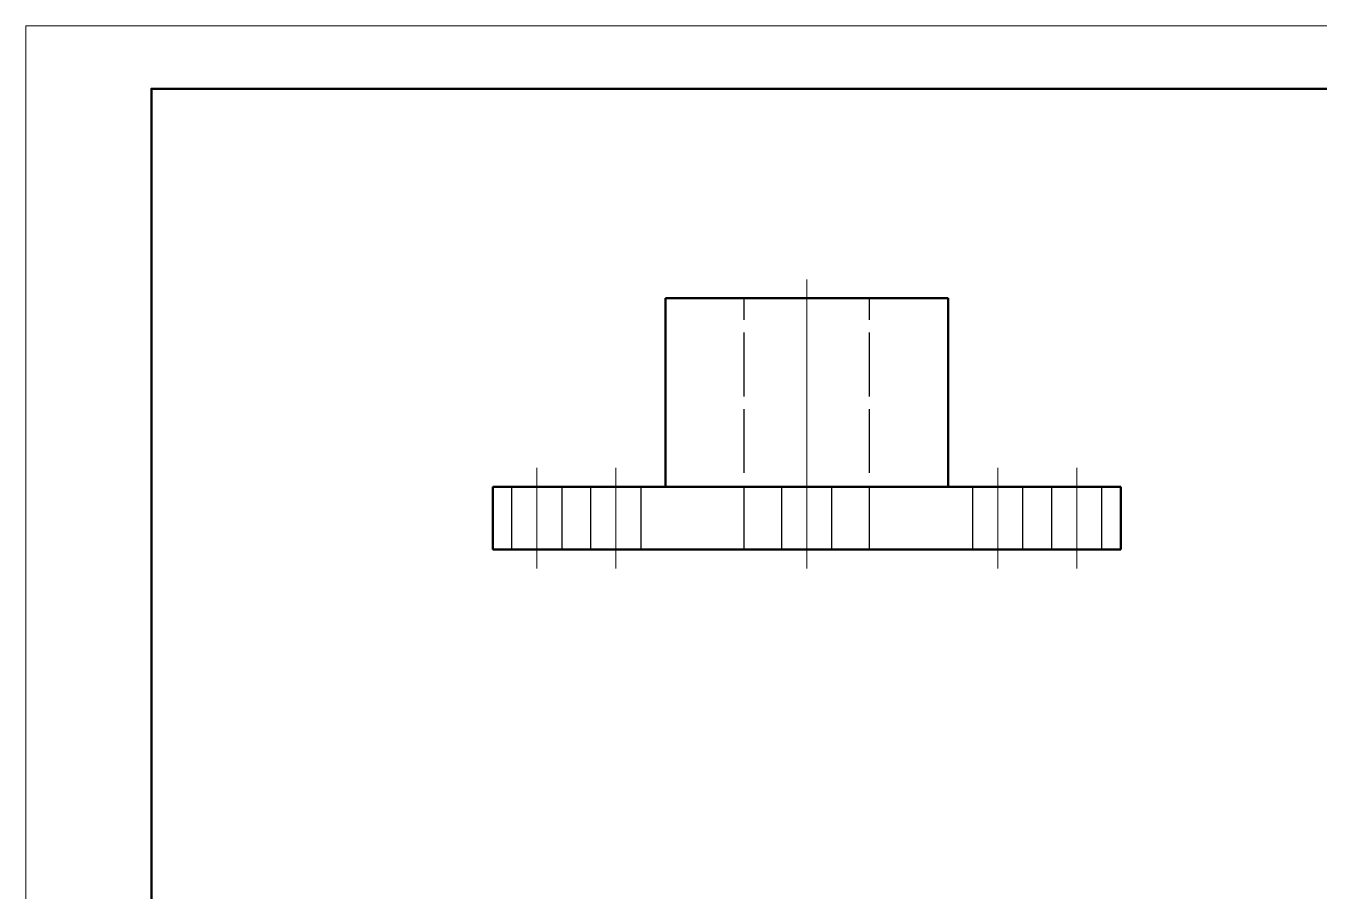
# Model space of a CAD drawing. Header units: millimetres. Extents: x 0 to 420, y 0 to 297.
# Drawn here: x 0 to 206, y 159.3 to 297 of the extents above; entities that cross this region are included whole.
import ezdxf

# ---------------------------------------------------------------- set-up
doc = ezdxf.new("R2010")
doc.units = ezdxf.units.MM
doc.header["$LTSCALE"] = 8
doc.linetypes.add('CENTER', pattern=[5.08, 3.175, -0.635, 0.635, -0.635])
doc.linetypes.add('DASHED', pattern=[1.524, 1.27, -0.254])
for name, color, linetype, lineweight in [('CENTER', 1, 'CENTER', 18), ('FRAME', 7, 'Continuous', 50), ('HIDDEN', 8, 'DASHED', 25), ('SHEET', 8, 'Continuous', 13), ('VISIBLE', 7, 'Continuous', 50)]:
    doc.layers.add(name, color=color, linetype=linetype, lineweight=lineweight)

msp = doc.modelspace()

# ---------------------------------------------------------------- linework, layer by layer
at = {"layer": 'CENTER'}
for p, q in [((124.39, 220.6548), (124.39, 256.6548)), ((124.39, 256.6548), (124.39, 210.6548)), ((81.39, 226.6548), (81.39, 210.6548)), ((93.9844, 226.6548), (93.9844, 210.6548)), ((93.9844, 226.6548), (93.9844, 210.6548)), ((124.39, 210.6548), (124.39, 226.6548)), ((124.39, 226.6548), (124.39, 210.6548)), ((124.39, 226.6548), (124.39, 210.6548)), ((154.7956, 226.6548), (154.7956, 210.6548)), ((154.7956, 226.6548), (154.7956, 210.6548)), ((167.39, 226.6548), (167.39, 210.6548))]:
    msp.add_line(p, q, dxfattribs=at)
at = {"layer": 'FRAME'}
msp.add_lwpolyline([(20, 10), (410, 10), (410, 287), (20, 287)], close=True, dxfattribs=at)
at = {"layer": 'HIDDEN'}
for p, q in [((114.39, 213.65476), (114.39, 253.65476)), ((134.39, 213.65476), (134.39, 253.65476)), ((77.39, 213.65476), (77.39, 223.65476)), ((85.39, 213.65476), (85.39, 223.65476)), ((89.98441, 213.65476), (89.98441, 223.65476)), ((89.98441, 213.65476), (89.98441, 223.65476)), ((97.98441, 213.65476), (97.98441, 223.65476)), ((97.98441, 213.65476), (97.98441, 223.65476)), ((120.39, 213.65476), (120.39, 223.65476)), ((120.39, 213.65476), (120.39, 223.65476)), ((128.39, 213.65476), (128.39, 223.65476)), ((128.39, 213.65476), (128.39, 223.65476)), ((150.79559, 213.65476), (150.79559, 223.65476)), ((150.79559, 213.65476), (150.79559, 223.65476)), ((158.79559, 213.65476), (158.79559, 223.65476)), ((158.79559, 213.65476), (158.79559, 223.65476)), ((163.39, 213.65476), (163.39, 223.65476)), ((171.39, 213.65476), (171.39, 223.65476))]:
    msp.add_line(p, q, dxfattribs=at)
for points in [[(146.89, 253.65476), (146.80321, 253.65476), (146.71642, 253.65476), (146.62964, 253.65476), (146.54285, 253.65476), (146.45606, 253.65476), (146.36927, 253.65476), (146.19787, 253.65476), (145.94186, 253.65476), (145.68585, 253.65476), (145.42984, 253.65476), (145.17382, 253.65476), (144.91781, 253.65476), (144.6618, 253.65476), (144.2494, 253.65476), (143.837, 253.65476), (143.4246, 253.65476), (143.0122, 253.65476), (142.59981, 253.65476), (142.18741, 253.65476), (141.70716, 253.65476), (141.15905, 253.65476), (140.61094, 253.65476), (140.06284, 253.65476), (139.51473, 253.65476), (138.96663, 253.65476), (138.41852, 253.65476), (137.76219, 253.65476), (137.10586, 253.65476), (136.44953, 253.65476), (135.79321, 253.65476), (135.13688, 253.65476), (134.48055, 253.65476), (133.78656, 253.65476), (133.05492, 253.65476), (132.32328, 253.65476), (131.59164, 253.65476), (130.86, 253.65476), (130.12836, 253.65476), (129.39672, 253.65476), (128.62646, 253.65476), (127.85619, 253.65476), (127.08593, 253.65476), (126.31566, 253.65476), (125.5454, 253.65476), (124.77513, 253.65476), (124.00487, 253.65476), (123.2346, 253.65476), (122.46434, 253.65476), (121.69407, 253.65476), (120.92381, 253.65476), (120.15354, 253.65476), (119.38328, 253.65476), (118.65164, 253.65476), (117.92, 253.65476), (117.18836, 253.65476), (116.45672, 253.65476), (115.72508, 253.65476), (114.99344, 253.65476), (114.29945, 253.65476), (113.64312, 253.65476), (112.98679, 253.65476), (112.33047, 253.65476), (111.67414, 253.65476), (111.01781, 253.65476), (110.36148, 253.65476), (109.81337, 253.65476), (109.26527, 253.65476), (108.71716, 253.65476), (108.16906, 253.65476), (107.62095, 253.65476), (107.07284, 253.65476), (106.59259, 253.65476), (106.18019, 253.65476), (105.7678, 253.65476), (105.3554, 253.65476), (104.943, 253.65476), (104.5306, 253.65476), (104.1182, 253.65476), (103.86219, 253.65476), (103.60618, 253.65476), (103.35016, 253.65476), (103.09415, 253.65476), (102.83814, 253.65476), (102.58213, 253.65476), (102.41073, 253.65476), (102.32394, 253.65476), (102.23715, 253.65476), (102.15036, 253.65476), (102.06358, 253.65476), (101.97679, 253.65476), (101.89, 253.65476)], [(134.39, 253.65476), (134.30439, 253.65476), (134.21878, 253.65476), (134.12124, 253.65476), (133.8687, 253.65476), (133.61615, 253.65476), (133.34157, 253.65476), (132.93476, 253.65476), (132.52795, 253.65476), (132.09246, 253.65476), (131.55178, 253.65476), (131.0111, 253.65476), (130.43992, 253.65476), (129.79248, 253.65476), (129.14505, 253.65476), (128.47108, 253.65476), (127.74935, 253.65476), (127.02762, 253.65476), (126.28957, 253.65476), (125.52974, 253.65476), (124.76991, 253.65476), (124.01009, 253.65476), (123.25026, 253.65476), (122.49043, 253.65476), (121.75238, 253.65476), (121.03065, 253.65476), (120.30892, 253.65476), (119.63495, 253.65476), (118.98752, 253.65476), (118.34008, 253.65476), (117.7689, 253.65476), (117.22822, 253.65476), (116.68754, 253.65476), (116.25205, 253.65476), (115.84524, 253.65476), (115.43843, 253.65476), (115.16385, 253.65476), (114.9113, 253.65476), (114.65876, 253.65476), (114.56122, 253.65476), (114.47561, 253.65476), (114.39, 253.65476)], [(114.39, 253.65476), (114.43401, 253.65476), (114.52802, 253.65476), (114.67177, 253.65476), (114.88908, 253.65476), (115.16574, 253.65476), (115.4888, 253.65476), (115.86851, 253.65476), (116.31211, 253.65476), (116.79586, 253.65476), (117.31893, 253.65476), (117.90425, 253.65476), (118.52093, 253.65476), (119.16783, 253.65476), (119.85487, 253.65476), (120.56919, 253.65476), (121.30273, 253.65476), (122.05703, 253.65476), (122.82813, 253.65476), (123.60625, 253.65476), (124.39, 253.65476)], [(124.39, 253.65476), (125.17375, 253.65476), (125.95187, 253.65476), (126.72297, 253.65476), (127.47727, 253.65476), (128.21081, 253.65476), (128.92513, 253.65476), (129.61217, 253.65476), (130.25907, 253.65476), (130.87575, 253.65476), (131.46107, 253.65476), (131.98414, 253.65476), (132.46789, 253.65476), (132.91149, 253.65476), (133.2912, 253.65476), (133.61426, 253.65476), (133.89092, 253.65476), (134.10823, 253.65476), (134.25198, 253.65476), (134.34599, 253.65476), (134.39, 253.65476)], [(174.39, 223.65476), (174.30268, 223.65476), (174.21537, 223.65476), (174.12805, 223.65476), (174.04074, 223.65476), (173.95342, 223.65476), (173.86611, 223.65476), (173.77879, 223.65476), (173.69147, 223.65476), (173.60416, 223.65476), (173.51684, 223.65476), (173.42953, 223.65476), (173.34221, 223.65476), (173.2549, 223.65476), (173.16758, 223.65476), (172.97082, 223.65476), (172.71325, 223.65476), (172.45568, 223.65476), (172.19811, 223.65476), (171.94054, 223.65476), (171.68297, 223.65476), (171.4254, 223.65476), (171.16783, 223.65476), (170.91027, 223.65476), (170.6527, 223.65476), (170.39513, 223.65476), (170.13756, 223.65476), (169.87999, 223.65476), (169.62242, 223.65476), (169.3199, 223.65476), (168.90499, 223.65476), (168.49009, 223.65476), (168.07518, 223.65476), (167.66027, 223.65476), (167.24537, 223.65476), (166.83046, 223.65476), (166.41555, 223.65476), (166.00065, 223.65476), (165.58574, 223.65476), (165.17084, 223.65476), (164.75593, 223.65476), (164.34102, 223.65476), (163.92612, 223.65476), (163.51121, 223.65476), (162.96952, 223.65476), (162.41809, 223.65476), (161.86665, 223.65476), (161.31521, 223.65476), (160.76377, 223.65476), (160.21233, 223.65476), (159.66089, 223.65476), (159.10945, 223.65476), (158.55801, 223.65476), (158.00658, 223.65476), (157.45514, 223.65476), (156.9037, 223.65476), (156.35226, 223.65476), (155.80082, 223.65476), (155.18716, 223.65476), (154.52684, 223.65476), (153.86653, 223.65476), (153.20621, 223.65476), (152.54589, 223.65476), (151.88557, 223.65476), (151.22525, 223.65476), (150.56493, 223.65476), (149.90461, 223.65476), (149.24429, 223.65476), (148.58397, 223.65476), (147.92365, 223.65476), (147.26333, 223.65476), (146.60301, 223.65476), (145.92645, 223.65476), (145.19036, 223.65476), (144.45427, 223.65476), (143.71819, 223.65476), (142.9821, 223.65476), (142.24601, 223.65476), (141.50992, 223.65476), (140.77383, 223.65476), (140.03774, 223.65476), (139.30165, 223.65476), (138.56556, 223.65476), (137.82947, 223.65476), (137.09338, 223.65476), (136.35729, 223.65476), (135.6212, 223.65476), (134.85181, 223.65476), (134.07686, 223.65476), (133.30191, 223.65476), (132.52696, 223.65476), (131.75201, 223.65476), (130.97706, 223.65476), (130.20211, 223.65476), (129.42717, 223.65476), (128.65222, 223.65476), (127.87727, 223.65476), (127.10232, 223.65476), (126.32737, 223.65476), (125.55242, 223.65476), (124.77747, 223.65476), (124.00253, 223.65476), (123.22758, 223.65476), (122.45263, 223.65476), (121.67768, 223.65476), (120.90273, 223.65476), (120.12778, 223.65476), (119.35283, 223.65476), (118.57789, 223.65476), (117.80294, 223.65476), (117.02799, 223.65476), (116.25304, 223.65476), (115.47809, 223.65476), (114.70314, 223.65476), (113.92819, 223.65476), (113.1588, 223.65476), (112.42271, 223.65476), (111.68662, 223.65476), (110.95053, 223.65476), (110.21444, 223.65476), (109.47835, 223.65476), (108.74226, 223.65476), (108.00617, 223.65476), (107.27008, 223.65476), (106.53399, 223.65476), (105.7979, 223.65476), (105.06181, 223.65476), (104.32573, 223.65476), (103.58964, 223.65476), (102.85355, 223.65476), (102.17699, 223.65476), (101.51667, 223.65476), (100.85635, 223.65476), (100.19603, 223.65476), (99.53571, 223.65476), (98.87539, 223.65476), (98.21507, 223.65476), (97.55475, 223.65476), (96.89443, 223.65476), (96.23411, 223.65476), (95.57379, 223.65476), (94.91347, 223.65476), (94.25316, 223.65476), (93.59284, 223.65476), (92.97918, 223.65476), (92.42774, 223.65476), (91.8763, 223.65476), (91.32486, 223.65476), (90.77342, 223.65476), (90.22199, 223.65476), (89.67055, 223.65476), (89.11911, 223.65476), (88.56767, 223.65476), (88.01623, 223.65476), (87.46479, 223.65476), (86.91335, 223.65476), (86.36191, 223.65476), (85.81048, 223.65476), (85.26879, 223.65476), (84.85388, 223.65476), (84.43898, 223.65476), (84.02407, 223.65476), (83.60916, 223.65476), (83.19426, 223.65476), (82.77935, 223.65476), (82.36445, 223.65476), (81.94954, 223.65476), (81.53463, 223.65476), (81.11973, 223.65476), (80.70482, 223.65476), (80.28991, 223.65476), (79.87501, 223.65476), (79.4601, 223.65476), (79.15758, 223.65476), (78.90001, 223.65476), (78.64244, 223.65476), (78.38487, 223.65476), (78.1273, 223.65476), (77.86973, 223.65476), (77.61217, 223.65476), (77.3546, 223.65476), (77.09703, 223.65476), (76.83946, 223.65476), (76.58189, 223.65476), (76.32432, 223.65476), (76.06675, 223.65476), (75.80918, 223.65476), (75.61242, 223.65476), (75.5251, 223.65476), (75.43779, 223.65476), (75.35047, 223.65476), (75.26316, 223.65476), (75.17584, 223.65476), (75.08853, 223.65476), (75.00121, 223.65476), (74.91389, 223.65476), (74.82658, 223.65476), (74.73926, 223.65476), (74.65195, 223.65476), (74.56463, 223.65476), (74.47732, 223.65476), (74.39, 223.65476)], [(85.39, 223.65476), (85.30741, 223.65476), (85.09829, 223.65476), (84.76962, 223.65476), (84.33104, 223.65476), (83.79473, 223.65476), (83.17015, 223.65476), (82.47901, 223.65476), (81.75651, 223.65476), (81.02349, 223.65476), (80.30099, 223.65476), (79.60985, 223.65476), (78.98527, 223.65476), (78.44896, 223.65476), (78.01038, 223.65476), (77.68171, 223.65476), (77.47259, 223.65476), (77.39, 223.65476)], [(77.39, 223.65476), (77.45689, 223.65476), (77.63354, 223.65476), (77.93078, 223.65476), (78.3291, 223.65476), (78.82171, 223.65476), (79.39274, 223.65476), (80.02284, 223.65476), (80.69646, 223.65476), (81.39, 223.65476)], [(81.39, 223.65476), (82.08354, 223.65476), (82.75716, 223.65476), (83.38726, 223.65476), (83.95829, 223.65476), (84.4509, 223.65476), (84.84922, 223.65476), (85.14646, 223.65476), (85.32311, 223.65476), (85.39, 223.65476)], [(97.98441, 223.65476), (97.90182, 223.65476), (97.6927, 223.65476), (97.36403, 223.65476), (96.92545, 223.65476), (96.38914, 223.65476), (95.76456, 223.65476), (95.07342, 223.65476), (94.35091, 223.65476), (93.6179, 223.65476), (92.89539, 223.65476), (92.20426, 223.65476), (91.57968, 223.65476), (91.04337, 223.65476), (90.60479, 223.65476), (90.27612, 223.65476), (90.067, 223.65476), (89.98441, 223.65476)], [(89.98441, 223.65476), (90.0513, 223.65476), (90.22795, 223.65476), (90.52519, 223.65476), (90.9235, 223.65476), (91.41612, 223.65476), (91.98714, 223.65476), (92.61725, 223.65476), (93.29087, 223.65476), (93.98441, 223.65476)], [(97.98441, 223.65476), (97.90182, 223.65476), (97.6927, 223.65476), (97.36403, 223.65476), (96.92545, 223.65476), (96.38914, 223.65476), (95.76456, 223.65476), (95.07342, 223.65476), (94.35091, 223.65476), (93.6179, 223.65476), (92.89539, 223.65476), (92.20426, 223.65476), (91.57968, 223.65476), (91.04337, 223.65476), (90.60479, 223.65476), (90.27612, 223.65476), (90.067, 223.65476), (89.98441, 223.65476)], [(89.98441, 223.65476), (90.0513, 223.65476), (90.22795, 223.65476), (90.52519, 223.65476), (90.9235, 223.65476), (91.41612, 223.65476), (91.98714, 223.65476), (92.61725, 223.65476), (93.29087, 223.65476), (93.98441, 223.65476)], [(93.98441, 223.65476), (94.67795, 223.65476), (95.35157, 223.65476), (95.98167, 223.65476), (96.55269, 223.65476), (97.04531, 223.65476), (97.44363, 223.65476), (97.74087, 223.65476), (97.91751, 223.65476), (97.98441, 223.65476)], [(93.98441, 223.65476), (94.67795, 223.65476), (95.35157, 223.65476), (95.98167, 223.65476), (96.55269, 223.65476), (97.04531, 223.65476), (97.44363, 223.65476), (97.74087, 223.65476), (97.91751, 223.65476), (97.98441, 223.65476)], [(146.89, 223.65476), (146.80321, 223.65476), (146.71642, 223.65476), (146.62964, 223.65476), (146.54285, 223.65476), (146.45606, 223.65476), (146.36927, 223.65476), (146.19787, 223.65476), (145.94186, 223.65476), (145.68585, 223.65476), (145.42984, 223.65476), (145.17382, 223.65476), (144.91781, 223.65476), (144.6618, 223.65476), (144.2494, 223.65476), (143.837, 223.65476), (143.4246, 223.65476), (143.0122, 223.65476), (142.59981, 223.65476), (142.18741, 223.65476), (141.70716, 223.65476), (141.15905, 223.65476), (140.61094, 223.65476), (140.06284, 223.65476), (139.51473, 223.65476), (138.96663, 223.65476), (138.41852, 223.65476), (137.76219, 223.65476), (137.10586, 223.65476), (136.44953, 223.65476), (135.79321, 223.65476), (135.13688, 223.65476), (134.48055, 223.65476), (133.78656, 223.65476), (133.05492, 223.65476), (132.32328, 223.65476), (131.59164, 223.65476), (130.86, 223.65476), (130.12836, 223.65476), (129.39672, 223.65476), (128.62646, 223.65476), (127.85619, 223.65476), (127.08593, 223.65476), (126.31566, 223.65476), (125.5454, 223.65476), (124.77513, 223.65476), (124.00487, 223.65476), (123.2346, 223.65476), (122.46434, 223.65476), (121.69407, 223.65476), (120.92381, 223.65476), (120.15354, 223.65476), (119.38328, 223.65476), (118.65164, 223.65476), (117.92, 223.65476), (117.18836, 223.65476), (116.45672, 223.65476), (115.72508, 223.65476), (114.99344, 223.65476), (114.29945, 223.65476), (113.64312, 223.65476), (112.98679, 223.65476), (112.33047, 223.65476), (111.67414, 223.65476), (111.01781, 223.65476), (110.36148, 223.65476), (109.81337, 223.65476), (109.26527, 223.65476), (108.71716, 223.65476), (108.16906, 223.65476), (107.62095, 223.65476), (107.07284, 223.65476), (106.59259, 223.65476), (106.18019, 223.65476), (105.7678, 223.65476), (105.3554, 223.65476), (104.943, 223.65476), (104.5306, 223.65476), (104.1182, 223.65476), (103.86219, 223.65476), (103.60618, 223.65476), (103.35016, 223.65476), (103.09415, 223.65476), (102.83814, 223.65476), (102.58213, 223.65476), (102.41073, 223.65476), (102.32394, 223.65476), (102.23715, 223.65476), (102.15036, 223.65476), (102.06358, 223.65476), (101.97679, 223.65476), (101.89, 223.65476)], [(101.89, 223.65476), (101.93401, 223.65476), (101.97803, 223.65476), (102.02204, 223.65476), (102.13479, 223.65476), (102.26628, 223.65476), (102.39777, 223.65476), (102.5783, 223.65476), (102.79561, 223.65476), (103.01292, 223.65476), (103.25991, 223.65476), (103.56031, 223.65476), (103.86071, 223.65476), (104.17245, 223.65476), (104.55216, 223.65476), (104.93187, 223.65476), (105.31158, 223.65476), (105.76051, 223.65476), (106.21476, 223.65476), (106.66901, 223.65476), (107.17242, 223.65476), (107.69549, 223.65476), (108.21856, 223.65476), (108.77276, 223.65476), (109.35808, 223.65476), (109.94339, 223.65476), (110.54439, 223.65476), (111.1846, 223.65476), (111.8248, 223.65476), (112.46835, 223.65476), (113.15539, 223.65476), (113.84243, 223.65476), (114.52947, 223.65476), (115.24924, 223.65476), (115.97448, 223.65476), (116.69971, 223.65476), (117.44363, 223.65476), (118.19794, 223.65476), (118.95225, 223.65476), (119.71495, 223.65476), (120.48884, 223.65476), (121.26274, 223.65476), (122.03875, 223.65476), (122.8225, 223.65476), (123.60625, 223.65476), (124.39, 223.65476)], [(128.39, 223.65476), (128.30225, 223.65476), (128.06783, 223.65476), (127.69603, 223.65476), (127.20064, 223.65476), (126.59955, 223.65476), (125.91417, 223.65476), (125.16882, 223.65476), (124.39, 223.65476), (123.61118, 223.65476), (122.86583, 223.65476), (122.18045, 223.65476), (121.57936, 223.65476), (121.08397, 223.65476), (120.71217, 223.65476), (120.47775, 223.65476), (120.39, 223.65476)], [(120.39, 223.65476), (120.4715, 223.65476), (120.7003, 223.65476), (121.068, 223.65476), (121.56157, 223.65476), (122.17041, 223.65476), (122.86167, 223.65476), (123.61047, 223.65476), (124.39, 223.65476)], [(128.39, 223.65476), (128.30225, 223.65476), (128.06783, 223.65476), (127.69603, 223.65476), (127.20064, 223.65476), (126.59955, 223.65476), (125.91417, 223.65476), (125.16882, 223.65476), (124.39, 223.65476), (123.61118, 223.65476), (122.86583, 223.65476), (122.18045, 223.65476), (121.57936, 223.65476), (121.08397, 223.65476), (120.71217, 223.65476), (120.47775, 223.65476), (120.39, 223.65476)], [(120.39, 223.65476), (120.4715, 223.65476), (120.7003, 223.65476), (121.068, 223.65476), (121.56157, 223.65476), (122.17041, 223.65476), (122.86167, 223.65476), (123.61047, 223.65476), (124.39, 223.65476)], [(124.39, 223.65476), (125.08354, 223.65476), (125.75716, 223.65476), (126.38726, 223.65476), (126.95829, 223.65476), (127.4509, 223.65476), (127.84922, 223.65476), (128.14646, 223.65476), (128.32311, 223.65476), (128.39, 223.65476)], [(124.39, 223.65476), (125.16953, 223.65476), (125.91833, 223.65476), (126.60959, 223.65476), (127.21843, 223.65476), (127.712, 223.65476), (128.0797, 223.65476), (128.3085, 223.65476), (128.39, 223.65476)], [(124.39, 223.65476), (125.15671, 223.65476), (125.92343, 223.65476), (126.69014, 223.65476), (127.44997, 223.65476), (128.20704, 223.65476), (128.96411, 223.65476), (129.71297, 223.65476), (130.45088, 223.65476), (131.18879, 223.65476), (131.92263, 223.65476), (132.6321, 223.65476), (133.34156, 223.65476), (134.05103, 223.65476), (134.72847, 223.65476), (135.40057, 223.65476), (136.07268, 223.65476), (136.7186, 223.65476), (137.34489, 223.65476), (137.97117, 223.65476), (138.58212, 223.65476), (139.15471, 223.65476), (139.72731, 223.65476), (140.2999, 223.65476), (140.8116, 223.65476), (141.32331, 223.65476), (141.83501, 223.65476), (142.29862, 223.65476), (142.74299, 223.65476), (143.18737, 223.65476), (143.60049, 223.65476), (143.97195, 223.65476), (144.34341, 223.65476), (144.70378, 223.65476), (144.99765, 223.65476), (145.29152, 223.65476), (145.58539, 223.65476), (145.80959, 223.65476), (146.02218, 223.65476), (146.23477, 223.65476), (146.39938, 223.65476), (146.52801, 223.65476), (146.65665, 223.65476), (146.76083, 223.65476), (146.80388, 223.65476), (146.84694, 223.65476), (146.89, 223.65476)], [(158.79559, 223.65476), (158.713, 223.65476), (158.50388, 223.65476), (158.17521, 223.65476), (157.73663, 223.65476), (157.20032, 223.65476), (156.57574, 223.65476), (155.88461, 223.65476), (155.1621, 223.65476), (154.42909, 223.65476), (153.70658, 223.65476), (153.01544, 223.65476), (152.39086, 223.65476), (151.85455, 223.65476), (151.41597, 223.65476), (151.0873, 223.65476), (150.87818, 223.65476), (150.79559, 223.65476)], [(150.79559, 223.65476), (150.86249, 223.65476), (151.03913, 223.65476), (151.33637, 223.65476), (151.73469, 223.65476), (152.22731, 223.65476), (152.79833, 223.65476), (153.42843, 223.65476), (154.10205, 223.65476), (154.79559, 223.65476)], [(158.79559, 223.65476), (158.713, 223.65476), (158.50388, 223.65476), (158.17521, 223.65476), (157.73663, 223.65476), (157.20032, 223.65476), (156.57574, 223.65476), (155.88461, 223.65476), (155.1621, 223.65476), (154.42909, 223.65476), (153.70658, 223.65476), (153.01544, 223.65476), (152.39086, 223.65476), (151.85455, 223.65476), (151.41597, 223.65476), (151.0873, 223.65476), (150.87818, 223.65476), (150.79559, 223.65476)], [(150.79559, 223.65476), (150.86249, 223.65476), (151.03913, 223.65476), (151.33637, 223.65476), (151.73469, 223.65476), (152.22731, 223.65476), (152.79833, 223.65476), (153.42843, 223.65476), (154.10205, 223.65476), (154.79559, 223.65476)], [(154.79559, 223.65476), (155.48913, 223.65476), (156.16275, 223.65476), (156.79286, 223.65476), (157.36388, 223.65476), (157.8565, 223.65476), (158.25481, 223.65476), (158.55205, 223.65476), (158.7287, 223.65476), (158.79559, 223.65476)], [(154.79559, 223.65476), (155.48913, 223.65476), (156.16275, 223.65476), (156.79286, 223.65476), (157.36388, 223.65476), (157.8565, 223.65476), (158.25481, 223.65476), (158.55205, 223.65476), (158.7287, 223.65476), (158.79559, 223.65476)], [(171.39, 223.65476), (171.30741, 223.65476), (171.09829, 223.65476), (170.76962, 223.65476), (170.33104, 223.65476), (169.79473, 223.65476), (169.17015, 223.65476), (168.47901, 223.65476), (167.75651, 223.65476), (167.02349, 223.65476), (166.30099, 223.65476), (165.60985, 223.65476), (164.98527, 223.65476), (164.44896, 223.65476), (164.01038, 223.65476), (163.68171, 223.65476), (163.47259, 223.65476), (163.39, 223.65476)], [(163.39, 223.65476), (163.45689, 223.65476), (163.63354, 223.65476), (163.93078, 223.65476), (164.3291, 223.65476), (164.82171, 223.65476), (165.39274, 223.65476), (166.02284, 223.65476), (166.69646, 223.65476), (167.39, 223.65476)], [(167.39, 223.65476), (168.08354, 223.65476), (168.75716, 223.65476), (169.38726, 223.65476), (169.95829, 223.65476), (170.4509, 223.65476), (170.84922, 223.65476), (171.14646, 223.65476), (171.32311, 223.65476), (171.39, 223.65476)], [(174.39, 213.65476), (174.30268, 213.65476), (174.21537, 213.65476), (174.12805, 213.65476), (174.04074, 213.65476), (173.95342, 213.65476), (173.86611, 213.65476), (173.77879, 213.65476), (173.69147, 213.65476), (173.60416, 213.65476), (173.51684, 213.65476), (173.42953, 213.65476), (173.34221, 213.65476), (173.2549, 213.65476), (173.16758, 213.65476), (172.97082, 213.65476), (172.71325, 213.65476), (172.45568, 213.65476), (172.19811, 213.65476), (171.94054, 213.65476), (171.68297, 213.65476), (171.4254, 213.65476), (171.16783, 213.65476), (170.91027, 213.65476), (170.6527, 213.65476), (170.39513, 213.65476), (170.13756, 213.65476), (169.87999, 213.65476), (169.62242, 213.65476), (169.3199, 213.65476), (168.90499, 213.65476), (168.49009, 213.65476), (168.07518, 213.65476), (167.66027, 213.65476), (167.24537, 213.65476), (166.83046, 213.65476), (166.41555, 213.65476), (166.00065, 213.65476), (165.58574, 213.65476), (165.17084, 213.65476), (164.75593, 213.65476), (164.34102, 213.65476), (163.92612, 213.65476), (163.51121, 213.65476), (162.96952, 213.65476), (162.41809, 213.65476), (161.86665, 213.65476), (161.31521, 213.65476), (160.76377, 213.65476), (160.21233, 213.65476), (159.66089, 213.65476), (159.10945, 213.65476), (158.55801, 213.65476), (158.00658, 213.65476), (157.45514, 213.65476), (156.9037, 213.65476), (156.35226, 213.65476), (155.80082, 213.65476), (155.18716, 213.65476), (154.52684, 213.65476), (153.86653, 213.65476), (153.20621, 213.65476), (152.54589, 213.65476), (151.88557, 213.65476), (151.22525, 213.65476), (150.56493, 213.65476), (149.90461, 213.65476), (149.24429, 213.65476), (148.58397, 213.65476), (147.92365, 213.65476), (147.26333, 213.65476), (146.60301, 213.65476), (145.92645, 213.65476), (145.19036, 213.65476), (144.45427, 213.65476), (143.71819, 213.65476), (142.9821, 213.65476), (142.24601, 213.65476), (141.50992, 213.65476), (140.77383, 213.65476), (140.03774, 213.65476), (139.30165, 213.65476), (138.56556, 213.65476), (137.82947, 213.65476), (137.09338, 213.65476), (136.35729, 213.65476), (135.6212, 213.65476), (134.85181, 213.65476), (134.07686, 213.65476), (133.30191, 213.65476), (132.52696, 213.65476), (131.75201, 213.65476), (130.97706, 213.65476), (130.20211, 213.65476), (129.42717, 213.65476), (128.65222, 213.65476), (127.87727, 213.65476), (127.10232, 213.65476), (126.32737, 213.65476), (125.55242, 213.65476), (124.77747, 213.65476), (124.00253, 213.65476), (123.22758, 213.65476), (122.45263, 213.65476), (121.67768, 213.65476), (120.90273, 213.65476), (120.12778, 213.65476), (119.35283, 213.65476), (118.57789, 213.65476), (117.80294, 213.65476), (117.02799, 213.65476), (116.25304, 213.65476), (115.47809, 213.65476), (114.70314, 213.65476), (113.92819, 213.65476), (113.1588, 213.65476), (112.42271, 213.65476), (111.68662, 213.65476), (110.95053, 213.65476), (110.21444, 213.65476), (109.47835, 213.65476), (108.74226, 213.65476), (108.00617, 213.65476), (107.27008, 213.65476), (106.53399, 213.65476), (105.7979, 213.65476), (105.06181, 213.65476), (104.32573, 213.65476), (103.58964, 213.65476), (102.85355, 213.65476), (102.17699, 213.65476), (101.51667, 213.65476), (100.85635, 213.65476), (100.19603, 213.65476), (99.53571, 213.65476), (98.87539, 213.65476), (98.21507, 213.65476), (97.55475, 213.65476), (96.89443, 213.65476), (96.23411, 213.65476), (95.57379, 213.65476), (94.91347, 213.65476), (94.25316, 213.65476), (93.59284, 213.65476), (92.97918, 213.65476), (92.42774, 213.65476), (91.8763, 213.65476), (91.32486, 213.65476), (90.77342, 213.65476), (90.22199, 213.65476), (89.67055, 213.65476), (89.11911, 213.65476), (88.56767, 213.65476), (88.01623, 213.65476), (87.46479, 213.65476), (86.91335, 213.65476), (86.36191, 213.65476), (85.81048, 213.65476), (85.26879, 213.65476), (84.85388, 213.65476), (84.43898, 213.65476), (84.02407, 213.65476), (83.60916, 213.65476), (83.19426, 213.65476), (82.77935, 213.65476), (82.36445, 213.65476), (81.94954, 213.65476), (81.53463, 213.65476), (81.11973, 213.65476), (80.70482, 213.65476), (80.28991, 213.65476), (79.87501, 213.65476), (79.4601, 213.65476), (79.15758, 213.65476), (78.90001, 213.65476), (78.64244, 213.65476), (78.38487, 213.65476), (78.1273, 213.65476), (77.86973, 213.65476), (77.61217, 213.65476), (77.3546, 213.65476), (77.09703, 213.65476), (76.83946, 213.65476), (76.58189, 213.65476), (76.32432, 213.65476), (76.06675, 213.65476), (75.80918, 213.65476), (75.61242, 213.65476), (75.5251, 213.65476), (75.43779, 213.65476), (75.35047, 213.65476), (75.26316, 213.65476), (75.17584, 213.65476), (75.08853, 213.65476), (75.00121, 213.65476), (74.91389, 213.65476), (74.82658, 213.65476), (74.73926, 213.65476), (74.65195, 213.65476), (74.56463, 213.65476), (74.47732, 213.65476), (74.39, 213.65476)], [(85.39, 213.65476), (85.30741, 213.65476), (85.09829, 213.65476), (84.76962, 213.65476), (84.33104, 213.65476), (83.79473, 213.65476), (83.17015, 213.65476), (82.47901, 213.65476), (81.75651, 213.65476), (81.02349, 213.65476), (80.30099, 213.65476), (79.60985, 213.65476), (78.98527, 213.65476), (78.44896, 213.65476), (78.01038, 213.65476), (77.68171, 213.65476), (77.47259, 213.65476), (77.39, 213.65476)], [(77.39, 213.65476), (77.45689, 213.65476), (77.63354, 213.65476), (77.93078, 213.65476), (78.3291, 213.65476), (78.82171, 213.65476), (79.39274, 213.65476), (80.02284, 213.65476), (80.69646, 213.65476), (81.39, 213.65476)], [(81.39, 213.65476), (82.08354, 213.65476), (82.75716, 213.65476), (83.38726, 213.65476), (83.95829, 213.65476), (84.4509, 213.65476), (84.84922, 213.65476), (85.14646, 213.65476), (85.32311, 213.65476), (85.39, 213.65476)], [(97.98441, 213.65476), (97.90182, 213.65476), (97.6927, 213.65476), (97.36403, 213.65476), (96.92545, 213.65476), (96.38914, 213.65476), (95.76456, 213.65476), (95.07342, 213.65476), (94.35091, 213.65476), (93.6179, 213.65476), (92.89539, 213.65476), (92.20426, 213.65476), (91.57968, 213.65476), (91.04337, 213.65476), (90.60479, 213.65476), (90.27612, 213.65476), (90.067, 213.65476), (89.98441, 213.65476)], [(89.98441, 213.65476), (90.0513, 213.65476), (90.22795, 213.65476), (90.52519, 213.65476), (90.9235, 213.65476), (91.41612, 213.65476), (91.98714, 213.65476), (92.61725, 213.65476), (93.29087, 213.65476), (93.98441, 213.65476)], [(97.98441, 213.65476), (97.90182, 213.65476), (97.6927, 213.65476), (97.36403, 213.65476), (96.92545, 213.65476), (96.38914, 213.65476), (95.76456, 213.65476), (95.07342, 213.65476), (94.35091, 213.65476), (93.6179, 213.65476), (92.89539, 213.65476), (92.20426, 213.65476), (91.57968, 213.65476), (91.04337, 213.65476), (90.60479, 213.65476), (90.27612, 213.65476), (90.067, 213.65476), (89.98441, 213.65476)], [(89.98441, 213.65476), (90.0513, 213.65476), (90.22795, 213.65476), (90.52519, 213.65476), (90.9235, 213.65476), (91.41612, 213.65476), (91.98714, 213.65476), (92.61725, 213.65476), (93.29087, 213.65476), (93.98441, 213.65476)], [(93.98441, 213.65476), (94.67795, 213.65476), (95.35157, 213.65476), (95.98167, 213.65476), (96.55269, 213.65476), (97.04531, 213.65476), (97.44363, 213.65476), (97.74087, 213.65476), (97.91751, 213.65476), (97.98441, 213.65476)], [(93.98441, 213.65476), (94.67795, 213.65476), (95.35157, 213.65476), (95.98167, 213.65476), (96.55269, 213.65476), (97.04531, 213.65476), (97.44363, 213.65476), (97.74087, 213.65476), (97.91751, 213.65476), (97.98441, 213.65476)], [(134.39, 213.65476), (134.30439, 213.65476), (134.21878, 213.65476), (134.12124, 213.65476), (133.8687, 213.65476), (133.61615, 213.65476), (133.34157, 213.65476), (132.93476, 213.65476), (132.52795, 213.65476), (132.09246, 213.65476), (131.55178, 213.65476), (131.0111, 213.65476), (130.43992, 213.65476), (129.79248, 213.65476), (129.14505, 213.65476), (128.47108, 213.65476), (127.74935, 213.65476), (127.02762, 213.65476), (126.28957, 213.65476), (125.52974, 213.65476), (124.76991, 213.65476), (124.01009, 213.65476), (123.25026, 213.65476), (122.49043, 213.65476), (121.75238, 213.65476), (121.03065, 213.65476), (120.30892, 213.65476), (119.63495, 213.65476), (118.98752, 213.65476), (118.34008, 213.65476), (117.7689, 213.65476), (117.22822, 213.65476), (116.68754, 213.65476), (116.25205, 213.65476), (115.84524, 213.65476), (115.43843, 213.65476), (115.16385, 213.65476), (114.9113, 213.65476), (114.65876, 213.65476), (114.56122, 213.65476), (114.47561, 213.65476), (114.39, 213.65476)], [(114.39, 213.65476), (114.43401, 213.65476), (114.52802, 213.65476), (114.67177, 213.65476), (114.88908, 213.65476), (115.16574, 213.65476), (115.4888, 213.65476), (115.86851, 213.65476), (116.31211, 213.65476), (116.79586, 213.65476), (117.31893, 213.65476), (117.90425, 213.65476), (118.52093, 213.65476), (119.16783, 213.65476), (119.85487, 213.65476), (120.56919, 213.65476), (121.30273, 213.65476), (122.05703, 213.65476), (122.82813, 213.65476), (123.60625, 213.65476), (124.39, 213.65476)], [(128.39, 213.65476), (128.30225, 213.65476), (128.06783, 213.65476), (127.69603, 213.65476), (127.20064, 213.65476), (126.59955, 213.65476), (125.91417, 213.65476), (125.16882, 213.65476), (124.39, 213.65476), (123.61118, 213.65476), (122.86583, 213.65476), (122.18045, 213.65476), (121.57936, 213.65476), (121.08397, 213.65476), (120.71217, 213.65476), (120.47775, 213.65476), (120.39, 213.65476)], [(120.39, 213.65476), (120.4715, 213.65476), (120.7003, 213.65476), (121.068, 213.65476), (121.56157, 213.65476), (122.17041, 213.65476), (122.86167, 213.65476), (123.61047, 213.65476), (124.39, 213.65476)], [(128.39, 213.65476), (128.30225, 213.65476), (128.06783, 213.65476), (127.69603, 213.65476), (127.20064, 213.65476), (126.59955, 213.65476), (125.91417, 213.65476), (125.16882, 213.65476), (124.39, 213.65476), (123.61118, 213.65476), (122.86583, 213.65476), (122.18045, 213.65476), (121.57936, 213.65476), (121.08397, 213.65476), (120.71217, 213.65476), (120.47775, 213.65476), (120.39, 213.65476)], [(120.39, 213.65476), (120.4715, 213.65476), (120.7003, 213.65476), (121.068, 213.65476), (121.56157, 213.65476), (122.17041, 213.65476), (122.86167, 213.65476), (123.61047, 213.65476), (124.39, 213.65476)], [(124.39, 213.65476), (125.08354, 213.65476), (125.75716, 213.65476), (126.38726, 213.65476), (126.95829, 213.65476), (127.4509, 213.65476), (127.84922, 213.65476), (128.14646, 213.65476), (128.32311, 213.65476), (128.39, 213.65476)], [(124.39, 213.65476), (125.16953, 213.65476), (125.91833, 213.65476), (126.60959, 213.65476), (127.21843, 213.65476), (127.712, 213.65476), (128.0797, 213.65476), (128.3085, 213.65476), (128.39, 213.65476)], [(124.39, 213.65476), (125.17375, 213.65476), (125.95187, 213.65476), (126.72297, 213.65476), (127.47727, 213.65476), (128.21081, 213.65476), (128.92513, 213.65476), (129.61217, 213.65476), (130.25907, 213.65476), (130.87575, 213.65476), (131.46107, 213.65476), (131.98414, 213.65476), (132.46789, 213.65476), (132.91149, 213.65476), (133.2912, 213.65476), (133.61426, 213.65476), (133.89092, 213.65476), (134.10823, 213.65476), (134.25198, 213.65476), (134.34599, 213.65476), (134.39, 213.65476)], [(158.79559, 213.65476), (158.713, 213.65476), (158.50388, 213.65476), (158.17521, 213.65476), (157.73663, 213.65476), (157.20032, 213.65476), (156.57574, 213.65476), (155.88461, 213.65476), (155.1621, 213.65476), (154.42909, 213.65476), (153.70658, 213.65476), (153.01544, 213.65476), (152.39086, 213.65476), (151.85455, 213.65476), (151.41597, 213.65476), (151.0873, 213.65476), (150.87818, 213.65476), (150.79559, 213.65476)], [(150.79559, 213.65476), (150.86249, 213.65476), (151.03913, 213.65476), (151.33637, 213.65476), (151.73469, 213.65476), (152.22731, 213.65476), (152.79833, 213.65476), (153.42843, 213.65476), (154.10205, 213.65476), (154.79559, 213.65476)], [(158.79559, 213.65476), (158.713, 213.65476), (158.50388, 213.65476), (158.17521, 213.65476), (157.73663, 213.65476), (157.20032, 213.65476), (156.57574, 213.65476), (155.88461, 213.65476), (155.1621, 213.65476), (154.42909, 213.65476), (153.70658, 213.65476), (153.01544, 213.65476), (152.39086, 213.65476), (151.85455, 213.65476), (151.41597, 213.65476), (151.0873, 213.65476), (150.87818, 213.65476), (150.79559, 213.65476)], [(150.79559, 213.65476), (150.86249, 213.65476), (151.03913, 213.65476), (151.33637, 213.65476), (151.73469, 213.65476), (152.22731, 213.65476), (152.79833, 213.65476), (153.42843, 213.65476), (154.10205, 213.65476), (154.79559, 213.65476)], [(154.79559, 213.65476), (155.48913, 213.65476), (156.16275, 213.65476), (156.79286, 213.65476), (157.36388, 213.65476), (157.8565, 213.65476), (158.25481, 213.65476), (158.55205, 213.65476), (158.7287, 213.65476), (158.79559, 213.65476)], [(154.79559, 213.65476), (155.48913, 213.65476), (156.16275, 213.65476), (156.79286, 213.65476), (157.36388, 213.65476), (157.8565, 213.65476), (158.25481, 213.65476), (158.55205, 213.65476), (158.7287, 213.65476), (158.79559, 213.65476)], [(171.39, 213.65476), (171.30741, 213.65476), (171.09829, 213.65476), (170.76962, 213.65476), (170.33104, 213.65476), (169.79473, 213.65476), (169.17015, 213.65476), (168.47901, 213.65476), (167.75651, 213.65476), (167.02349, 213.65476), (166.30099, 213.65476), (165.60985, 213.65476), (164.98527, 213.65476), (164.44896, 213.65476), (164.01038, 213.65476), (163.68171, 213.65476), (163.47259, 213.65476), (163.39, 213.65476)], [(163.39, 213.65476), (163.45689, 213.65476), (163.63354, 213.65476), (163.93078, 213.65476), (164.3291, 213.65476), (164.82171, 213.65476), (165.39274, 213.65476), (166.02284, 213.65476), (166.69646, 213.65476), (167.39, 213.65476)], [(167.39, 213.65476), (168.08354, 213.65476), (168.75716, 213.65476), (169.38726, 213.65476), (169.95829, 213.65476), (170.4509, 213.65476), (170.84922, 213.65476), (171.14646, 213.65476), (171.32311, 213.65476), (171.39, 213.65476)]]:
    msp.add_lwpolyline(points, dxfattribs=at)
at = {"layer": 'SHEET'}
msp.add_lwpolyline([(0, 0), (420, 0), (420, 297), (0, 297)], close=True, dxfattribs=at)
at = {"layer": 'VISIBLE'}
for p, q in [((101.89, 223.65476), (101.89, 253.65476)), ((146.89, 223.65476), (146.89, 253.65476)), ((74.39, 213.65476), (74.39, 223.65476)), ((174.39, 213.65476), (174.39, 223.65476))]:
    msp.add_line(p, q, dxfattribs=at)
for points in [[(101.89, 253.65476), (101.93401, 253.65476), (101.97803, 253.65476), (102.02204, 253.65476), (102.13479, 253.65476), (102.26628, 253.65476), (102.39777, 253.65476), (102.5783, 253.65476), (102.79561, 253.65476), (103.01292, 253.65476), (103.25991, 253.65476), (103.56031, 253.65476), (103.86071, 253.65476), (104.17245, 253.65476), (104.55216, 253.65476), (104.93187, 253.65476), (105.31158, 253.65476), (105.76051, 253.65476), (106.21476, 253.65476), (106.66901, 253.65476), (107.17242, 253.65476), (107.69549, 253.65476), (108.21856, 253.65476), (108.77276, 253.65476), (109.35808, 253.65476), (109.94339, 253.65476), (110.54439, 253.65476), (111.1846, 253.65476), (111.8248, 253.65476), (112.46835, 253.65476), (113.15539, 253.65476), (113.84243, 253.65476), (114.52947, 253.65476), (115.24924, 253.65476), (115.97448, 253.65476), (116.69971, 253.65476), (117.44363, 253.65476), (118.19794, 253.65476), (118.95225, 253.65476), (119.71495, 253.65476), (120.48884, 253.65476), (121.26274, 253.65476), (122.03875, 253.65476), (122.8225, 253.65476), (123.60625, 253.65476), (124.39, 253.65476)], [(124.39, 253.65476), (125.15671, 253.65476), (125.92343, 253.65476), (126.69014, 253.65476), (127.44997, 253.65476), (128.20704, 253.65476), (128.96411, 253.65476), (129.71297, 253.65476), (130.45088, 253.65476), (131.18879, 253.65476), (131.92263, 253.65476), (132.6321, 253.65476), (133.34156, 253.65476), (134.05103, 253.65476), (134.72847, 253.65476), (135.40057, 253.65476), (136.07268, 253.65476), (136.7186, 253.65476), (137.34489, 253.65476), (137.97117, 253.65476), (138.58212, 253.65476), (139.15471, 253.65476), (139.72731, 253.65476), (140.2999, 253.65476), (140.8116, 253.65476), (141.32331, 253.65476), (141.83501, 253.65476), (142.29862, 253.65476), (142.74299, 253.65476), (143.18737, 253.65476), (143.60049, 253.65476), (143.97195, 253.65476), (144.34341, 253.65476), (144.70378, 253.65476), (144.99765, 253.65476), (145.29152, 253.65476), (145.58539, 253.65476), (145.80959, 253.65476), (146.02218, 253.65476), (146.23477, 253.65476), (146.39938, 253.65476), (146.52801, 253.65476), (146.65665, 253.65476), (146.76083, 253.65476), (146.80388, 253.65476), (146.84694, 253.65476), (146.89, 253.65476)], [(74.39, 223.65476), (74.43401, 223.65476), (74.47803, 223.65476), (74.52204, 223.65476), (74.56606, 223.65476), (74.61007, 223.65476), (74.65409, 223.65476), (74.6981, 223.65476), (74.8171, 223.65476), (74.94859, 223.65476), (75.08008, 223.65476), (75.21157, 223.65476), (75.34306, 223.65476), (75.47455, 223.65476), (75.60604, 223.65476), (75.79883, 223.65476), (76.01614, 223.65476), (76.23345, 223.65476), (76.45076, 223.65476), (76.66808, 223.65476), (76.88539, 223.65476), (77.1027, 223.65476), (77.36749, 223.65476), (77.66789, 223.65476), (77.96829, 223.65476), (78.2687, 223.65476), (78.5691, 223.65476), (78.8695, 223.65476), (79.1699, 223.65476), (79.50429, 223.65476), (79.884, 223.65476), (80.26372, 223.65476), (80.64343, 223.65476), (81.02314, 223.65476), (81.40285, 223.65476), (81.78257, 223.65476), (82.18358, 223.65476), (82.63782, 223.65476), (83.09207, 223.65476), (83.54632, 223.65476), (84.00057, 223.65476), (84.45482, 223.65476), (84.90907, 223.65476), (85.37315, 223.65476), (85.89622, 223.65476), (86.4193, 223.65476), (86.94237, 223.65476), (87.46544, 223.65476), (87.98852, 223.65476), (88.51159, 223.65476), (89.03466, 223.65476), (89.61998, 223.65476), (90.2053, 223.65476), (90.79062, 223.65476), (91.37594, 223.65476), (91.96126, 223.65476), (92.54657, 223.65476), (93.13189, 223.65476), (93.76426, 223.65476), (94.40446, 223.65476), (95.04466, 223.65476), (95.68487, 223.65476), (96.32507, 223.65476), (96.96528, 223.65476), (97.60548, 223.65476), (98.27914, 223.65476), (98.96618, 223.65476), (99.65321, 223.65476), (100.34025, 223.65476), (101.02729, 223.65476), (101.71433, 223.65476), (102.40137, 223.65476), (103.11023, 223.65476), (103.83546, 223.65476), (104.5607, 223.65476), (105.28593, 223.65476), (106.01116, 223.65476), (106.7364, 223.65476), (107.46163, 223.65476), (108.19932, 223.65476), (108.95363, 223.65476), (109.70794, 223.65476), (110.46224, 223.65476), (111.21655, 223.65476), (111.97086, 223.65476), (112.72516, 223.65476), (113.48507, 223.65476), (114.25896, 223.65476), (115.03286, 223.65476), (115.80675, 223.65476), (116.58065, 223.65476), (117.35454, 223.65476), (118.12844, 223.65476), (118.90374, 223.65476), (119.68749, 223.65476), (120.47124, 223.65476), (121.25499, 223.65476), (122.03875, 223.65476), (122.8225, 223.65476), (123.60625, 223.65476), (124.39, 223.65476)], [(124.39, 223.65476), (125.16599, 223.65476), (125.94198, 223.65476), (126.71797, 223.65476), (127.49397, 223.65476), (128.26996, 223.65476), (129.04595, 223.65476), (129.82194, 223.65476), (130.59026, 223.65476), (131.3565, 223.65476), (132.12273, 223.65476), (132.88896, 223.65476), (133.6552, 223.65476), (134.42143, 223.65476), (135.18766, 223.65476), (135.94281, 223.65476), (136.68965, 223.65476), (137.43649, 223.65476), (138.18333, 223.65476), (138.93017, 223.65476), (139.677, 223.65476), (140.42384, 223.65476), (141.1604, 223.65476), (141.87845, 223.65476), (142.5965, 223.65476), (143.31456, 223.65476), (144.03261, 223.65476), (144.75066, 223.65476), (145.46871, 223.65476), (146.18136, 223.65476), (146.8616, 223.65476), (147.54184, 223.65476), (148.22207, 223.65476), (148.90231, 223.65476), (149.58254, 223.65476), (150.26278, 223.65476), (150.94302, 223.65476), (151.58019, 223.65476), (152.21406, 223.65476), (152.84792, 223.65476), (153.48179, 223.65476), (154.11565, 223.65476), (154.74952, 223.65476), (155.38339, 223.65476), (155.97844, 223.65476), (156.55796, 223.65476), (157.13748, 223.65476), (157.71701, 223.65476), (158.29653, 223.65476), (158.87605, 223.65476), (159.45558, 223.65476), (160.00429, 223.65476), (160.52218, 223.65476), (161.04007, 223.65476), (161.55797, 223.65476), (162.07586, 223.65476), (162.59376, 223.65476), (163.11165, 223.65476), (163.61007, 223.65476), (164.05983, 223.65476), (164.50958, 223.65476), (164.95933, 223.65476), (165.40908, 223.65476), (165.85883, 223.65476), (166.30858, 223.65476), (166.75306, 223.65476), (167.12902, 223.65476), (167.50497, 223.65476), (167.88092, 223.65476), (168.25688, 223.65476), (168.63283, 223.65476), (169.00878, 223.65476), (169.38474, 223.65476), (169.69338, 223.65476), (169.99081, 223.65476), (170.28823, 223.65476), (170.58566, 223.65476), (170.88309, 223.65476), (171.18052, 223.65476), (171.47794, 223.65476), (171.72248, 223.65476), (171.93764, 223.65476), (172.1528, 223.65476), (172.36797, 223.65476), (172.58313, 223.65476), (172.79829, 223.65476), (173.01345, 223.65476), (173.19219, 223.65476), (173.32238, 223.65476), (173.45257, 223.65476), (173.58276, 223.65476), (173.71294, 223.65476), (173.84313, 223.65476), (173.97332, 223.65476), (174.08495, 223.65476), (174.12853, 223.65476), (174.17211, 223.65476), (174.21569, 223.65476), (174.25926, 223.65476), (174.30284, 223.65476), (174.34642, 223.65476), (174.39, 223.65476)], [(74.39, 213.65476), (74.43401, 213.65476), (74.47803, 213.65476), (74.52204, 213.65476), (74.56606, 213.65476), (74.61007, 213.65476), (74.65409, 213.65476), (74.6981, 213.65476), (74.8171, 213.65476), (74.94859, 213.65476), (75.08008, 213.65476), (75.21157, 213.65476), (75.34306, 213.65476), (75.47455, 213.65476), (75.60604, 213.65476), (75.79883, 213.65476), (76.01614, 213.65476), (76.23345, 213.65476), (76.45076, 213.65476), (76.66808, 213.65476), (76.88539, 213.65476), (77.1027, 213.65476), (77.36749, 213.65476), (77.66789, 213.65476), (77.96829, 213.65476), (78.2687, 213.65476), (78.5691, 213.65476), (78.8695, 213.65476), (79.1699, 213.65476), (79.50429, 213.65476), (79.884, 213.65476), (80.26372, 213.65476), (80.64343, 213.65476), (81.02314, 213.65476), (81.40285, 213.65476), (81.78257, 213.65476), (82.18358, 213.65476), (82.63782, 213.65476), (83.09207, 213.65476), (83.54632, 213.65476), (84.00057, 213.65476), (84.45482, 213.65476), (84.90907, 213.65476), (85.37315, 213.65476), (85.89622, 213.65476), (86.4193, 213.65476), (86.94237, 213.65476), (87.46544, 213.65476), (87.98852, 213.65476), (88.51159, 213.65476), (89.03466, 213.65476), (89.61998, 213.65476), (90.2053, 213.65476), (90.79062, 213.65476), (91.37594, 213.65476), (91.96126, 213.65476), (92.54657, 213.65476), (93.13189, 213.65476), (93.76426, 213.65476), (94.40446, 213.65476), (95.04466, 213.65476), (95.68487, 213.65476), (96.32507, 213.65476), (96.96528, 213.65476), (97.60548, 213.65476), (98.27914, 213.65476), (98.96618, 213.65476), (99.65321, 213.65476), (100.34025, 213.65476), (101.02729, 213.65476), (101.71433, 213.65476), (102.40137, 213.65476), (103.11023, 213.65476), (103.83546, 213.65476), (104.5607, 213.65476), (105.28593, 213.65476), (106.01116, 213.65476), (106.7364, 213.65476), (107.46163, 213.65476), (108.19932, 213.65476), (108.95363, 213.65476), (109.70794, 213.65476), (110.46224, 213.65476), (111.21655, 213.65476), (111.97086, 213.65476), (112.72516, 213.65476), (113.48507, 213.65476), (114.25896, 213.65476), (115.03286, 213.65476), (115.80675, 213.65476), (116.58065, 213.65476), (117.35454, 213.65476), (118.12844, 213.65476), (118.90374, 213.65476), (119.68749, 213.65476), (120.47124, 213.65476), (121.25499, 213.65476), (122.03875, 213.65476), (122.8225, 213.65476), (123.60625, 213.65476), (124.39, 213.65476)], [(124.39, 213.65476), (125.16599, 213.65476), (125.94198, 213.65476), (126.71797, 213.65476), (127.49397, 213.65476), (128.26996, 213.65476), (129.04595, 213.65476), (129.82194, 213.65476), (130.59026, 213.65476), (131.3565, 213.65476), (132.12273, 213.65476), (132.88896, 213.65476), (133.6552, 213.65476), (134.42143, 213.65476), (135.18766, 213.65476), (135.94281, 213.65476), (136.68965, 213.65476), (137.43649, 213.65476), (138.18333, 213.65476), (138.93017, 213.65476), (139.677, 213.65476), (140.42384, 213.65476), (141.1604, 213.65476), (141.87845, 213.65476), (142.5965, 213.65476), (143.31456, 213.65476), (144.03261, 213.65476), (144.75066, 213.65476), (145.46871, 213.65476), (146.18136, 213.65476), (146.8616, 213.65476), (147.54184, 213.65476), (148.22207, 213.65476), (148.90231, 213.65476), (149.58254, 213.65476), (150.26278, 213.65476), (150.94302, 213.65476), (151.58019, 213.65476), (152.21406, 213.65476), (152.84792, 213.65476), (153.48179, 213.65476), (154.11565, 213.65476), (154.74952, 213.65476), (155.38339, 213.65476), (155.97844, 213.65476), (156.55796, 213.65476), (157.13748, 213.65476), (157.71701, 213.65476), (158.29653, 213.65476), (158.87605, 213.65476), (159.45558, 213.65476), (160.00429, 213.65476), (160.52218, 213.65476), (161.04007, 213.65476), (161.55797, 213.65476), (162.07586, 213.65476), (162.59376, 213.65476), (163.11165, 213.65476), (163.61007, 213.65476), (164.05983, 213.65476), (164.50958, 213.65476), (164.95933, 213.65476), (165.40908, 213.65476), (165.85883, 213.65476), (166.30858, 213.65476), (166.75306, 213.65476), (167.12902, 213.65476), (167.50497, 213.65476), (167.88092, 213.65476), (168.25688, 213.65476), (168.63283, 213.65476), (169.00878, 213.65476), (169.38474, 213.65476), (169.69338, 213.65476), (169.99081, 213.65476), (170.28823, 213.65476), (170.58566, 213.65476), (170.88309, 213.65476), (171.18052, 213.65476), (171.47794, 213.65476), (171.72248, 213.65476), (171.93764, 213.65476), (172.1528, 213.65476), (172.36797, 213.65476), (172.58313, 213.65476), (172.79829, 213.65476), (173.01345, 213.65476), (173.19219, 213.65476), (173.32238, 213.65476), (173.45257, 213.65476), (173.58276, 213.65476), (173.71294, 213.65476), (173.84313, 213.65476), (173.97332, 213.65476), (174.08495, 213.65476), (174.12853, 213.65476), (174.17211, 213.65476), (174.21569, 213.65476), (174.25926, 213.65476), (174.30284, 213.65476), (174.34642, 213.65476), (174.39, 213.65476)]]:
    msp.add_lwpolyline(points, dxfattribs=at)

doc.saveas('drawing.dxf')
